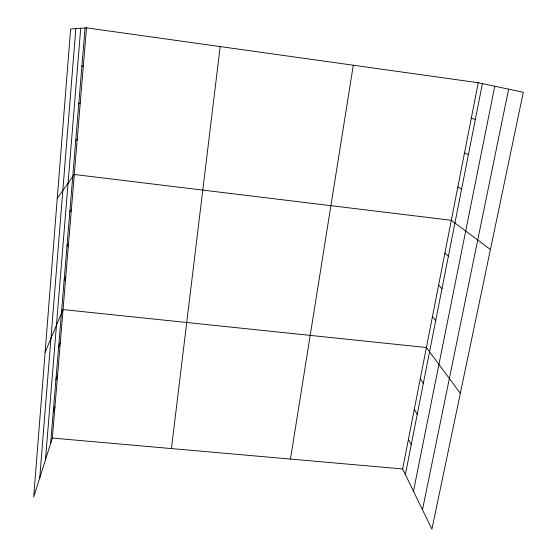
<?xml version="1.0" encoding="UTF-8"?>
<svg xmlns="http://www.w3.org/2000/svg" width="557" height="557" viewBox="0 0 557 557"><rect width="100%" height="100%" fill="white"/><g stroke="black" fill="none" stroke-linecap="round" stroke-linejoin="round"><path stroke-width="0.84" d="M39.728 477.955L75.829 28.637M45.465 459.824L80.716 28.275M50.61 443.553L85.061 27.954M86.516 27.85L70.614 29.02L33.692 497.039L52.344 438.067L86.516 27.85L478.247 82.735L523.308 92.253L431.926 529.15L402.62 468.966L478.247 82.735M171.431 448.573L220.196 46.579M290.476 459.072L353.305 65.232M405.364 474.599L482.397 83.613M413.475 491.26L494.762 86.224M422.484 509.752L508.618 89.148M53.221 412.02L54.941 406.895M55.888 379.853L57.587 375.098M58.61 347.032L60.288 342.666M45.11 352.296L63.045 309.581L426.404 347.519L460.333 393.333M64.139 280.352L65.775 276.815M66.944 246.5L68.56 243.388M69.806 211.945L71.4 209.286M57.26 198.306L74.304 174.487L451.309 220.293L490.411 249.529M75.717 140.67L77.263 138.965M78.767 103.894L80.285 102.704M81.879 66.332L83.369 65.67M52.344 438.067L402.62 468.966M471.313 118.161L475.323 119.525M464.51 152.883L468.388 154.714M457.847 186.922L461.593 189.199M444.904 253.024L448.406 256.143M438.617 285.121L442 288.644M432.455 316.62L435.72 320.519M420.284 378.753L423.334 383.383M414.283 409.395L417.228 414.373M408.399 439.459L411.24 444.771"/></g></svg>
